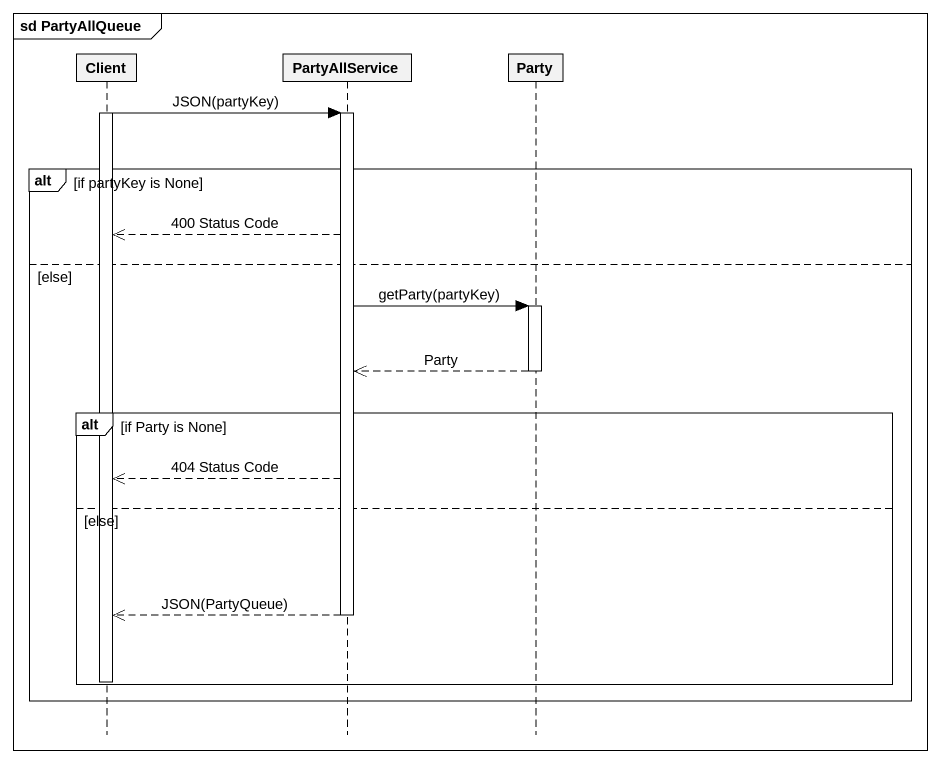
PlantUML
@startuml
mainframe sd PartyAllQueue
hide footbox
participant Client
participant PartyAllService
participant Party

activate Client
Client -> PartyAllService : JSON(partyKey)
activate PartyAllService
alt if partyKey is None
  PartyAllService -->> Client : 400 Status Code
else else
  PartyAllService -> Party : getParty(partyKey)
  activate Party
  Party -->> PartyAllService : Party
  deactivate Party
  alt if Party is None
    PartyAllService -->> Client : 404 Status Code
  else else
    PartyAllService -->> Client : JSON(PartyQueue)
    deactivate PartyAllService
    deactivate Client
  end
end
@enduml
